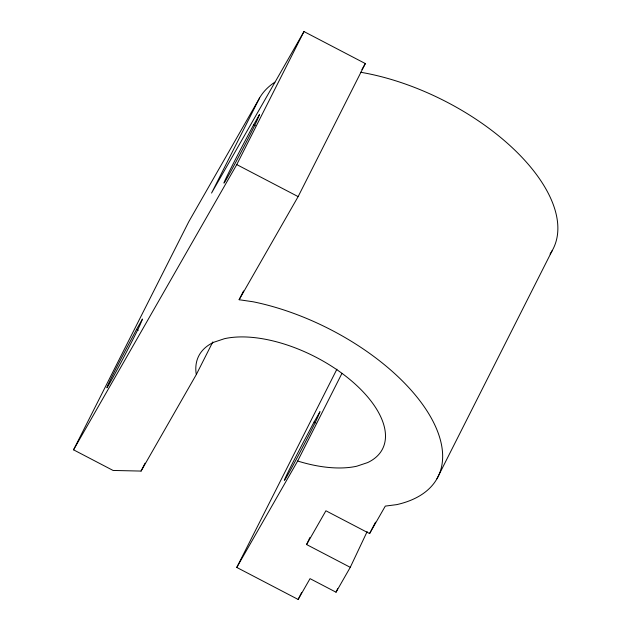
<?xml version="1.0" encoding="UTF-8"?>
<svg xmlns="http://www.w3.org/2000/svg" width="631" height="631" viewBox="0 0 631 631"><rect width="100%" height="100%" fill="white"/><g stroke="black" fill="none" stroke-linecap="round" stroke-linejoin="round"><path stroke-width="0.95" d="M336.915 369.182L236.775 567.435L298.14 599.45L310.042 578.643L336.031 592.201L350.26 567.332L306.587 544.545L309.916 537.502M336.031 592.201L337.68 588.715M350.26 567.332L367.155 531.578M212.789 341.947L196.391 374.404L141.076 471.073L113.075 470.45L73.551 449.824L188.756 221.749L259.554 98.026A165.062 83.032 26.8 0 1 274.824 82.219M259.554 98.026L211.551 193.062L303.976 31.55L365.333 63.565L298.132 196.612L239.125 299.725L253.244 301.799A165.062 83.032 26.8 0 1 423.283 405.417A165.062 83.032 26.8 0 1 396.71 504.626L385.296 506.109L369.585 533.566L325.911 510.779L306.587 544.545M73.551 449.824L236.767 164.596L303.976 31.55M141.076 471.073L145.059 463.178M239.125 299.725L243.55 290.97M236.775 567.435L297.666 461.024L341.978 373.307M298.14 599.45L301.681 592.43M436.944 478.779L552.157 250.704M369.585 533.566L371.075 530.703M371.454 529.985L375.532 522.168M136.541 329.414L128.945 343.769A36.953 0.836 -62.4 0 0 107.246 386.543A36.953 0.836 -62.4 0 0 120.695 363.046A36.953 0.836 -62.4 0 0 140.823 323.009L142.488 319.034L136.541 329.414L138.276 330.321M253.615 124.835L246.011 139.191A36.953 0.836 -62.4 0 0 224.32 181.957A36.953 0.836 -62.4 0 0 237.761 158.46A36.953 0.836 -62.4 0 0 257.898 118.423L259.554 114.456L253.615 124.835L255.342 125.735M314.064 422.044L306.469 436.4A36.953 0.836 -62.4 0 0 284.77 479.166A36.953 0.836 -62.4 0 0 298.218 455.669A36.953 0.836 -62.4 0 0 318.347 415.632L320.004 411.664L314.064 422.044L315.815 422.951M361.926 69.536L365.333 63.565M236.767 164.596L298.132 196.612M196.391 374.404L196.06 373.079A102.987 51.805 26.8 0 1 213.68 342.294L224.47 338.689A102.987 51.805 26.8 0 1 352.563 381.779A102.987 51.805 26.8 0 1 367.613 462.594L356.823 466.199A102.987 51.805 26.8 0 1 297.666 461.024M360.609 72.257A165.062 83.032 26.8 0 1 514.375 149.697A165.062 83.032 26.8 0 1 550.082 253.97"/></g></svg>
